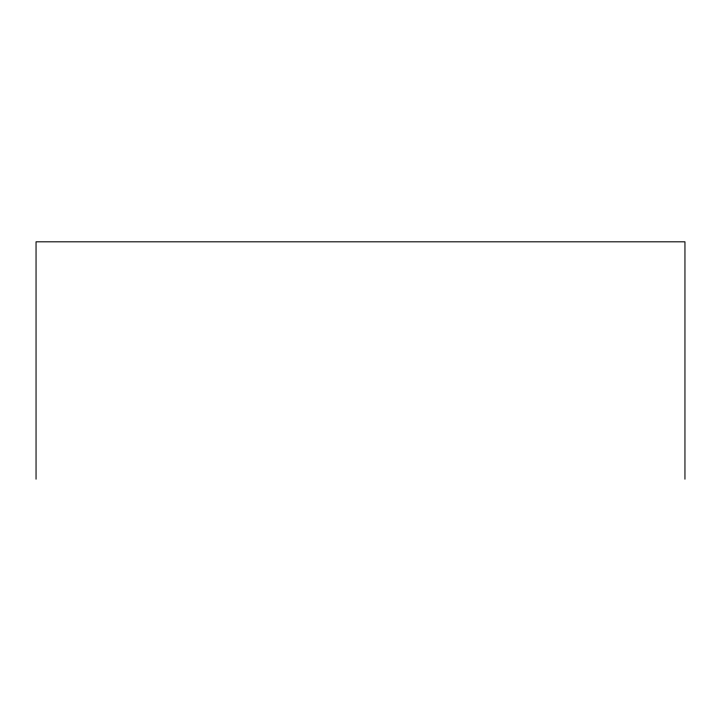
<?xml version="1.0" encoding="UTF-8"?>
<svg xmlns="http://www.w3.org/2000/svg" width="721" height="721" viewBox="0 0 721 721"><rect width="100%" height="100%" fill="white"/><g stroke="black" fill="none" stroke-linecap="round" stroke-linejoin="round"><path stroke-width="1.08" d="M684.95 479.186L684.95 241.814L36.05 241.814L36.05 479.186"/></g></svg>
